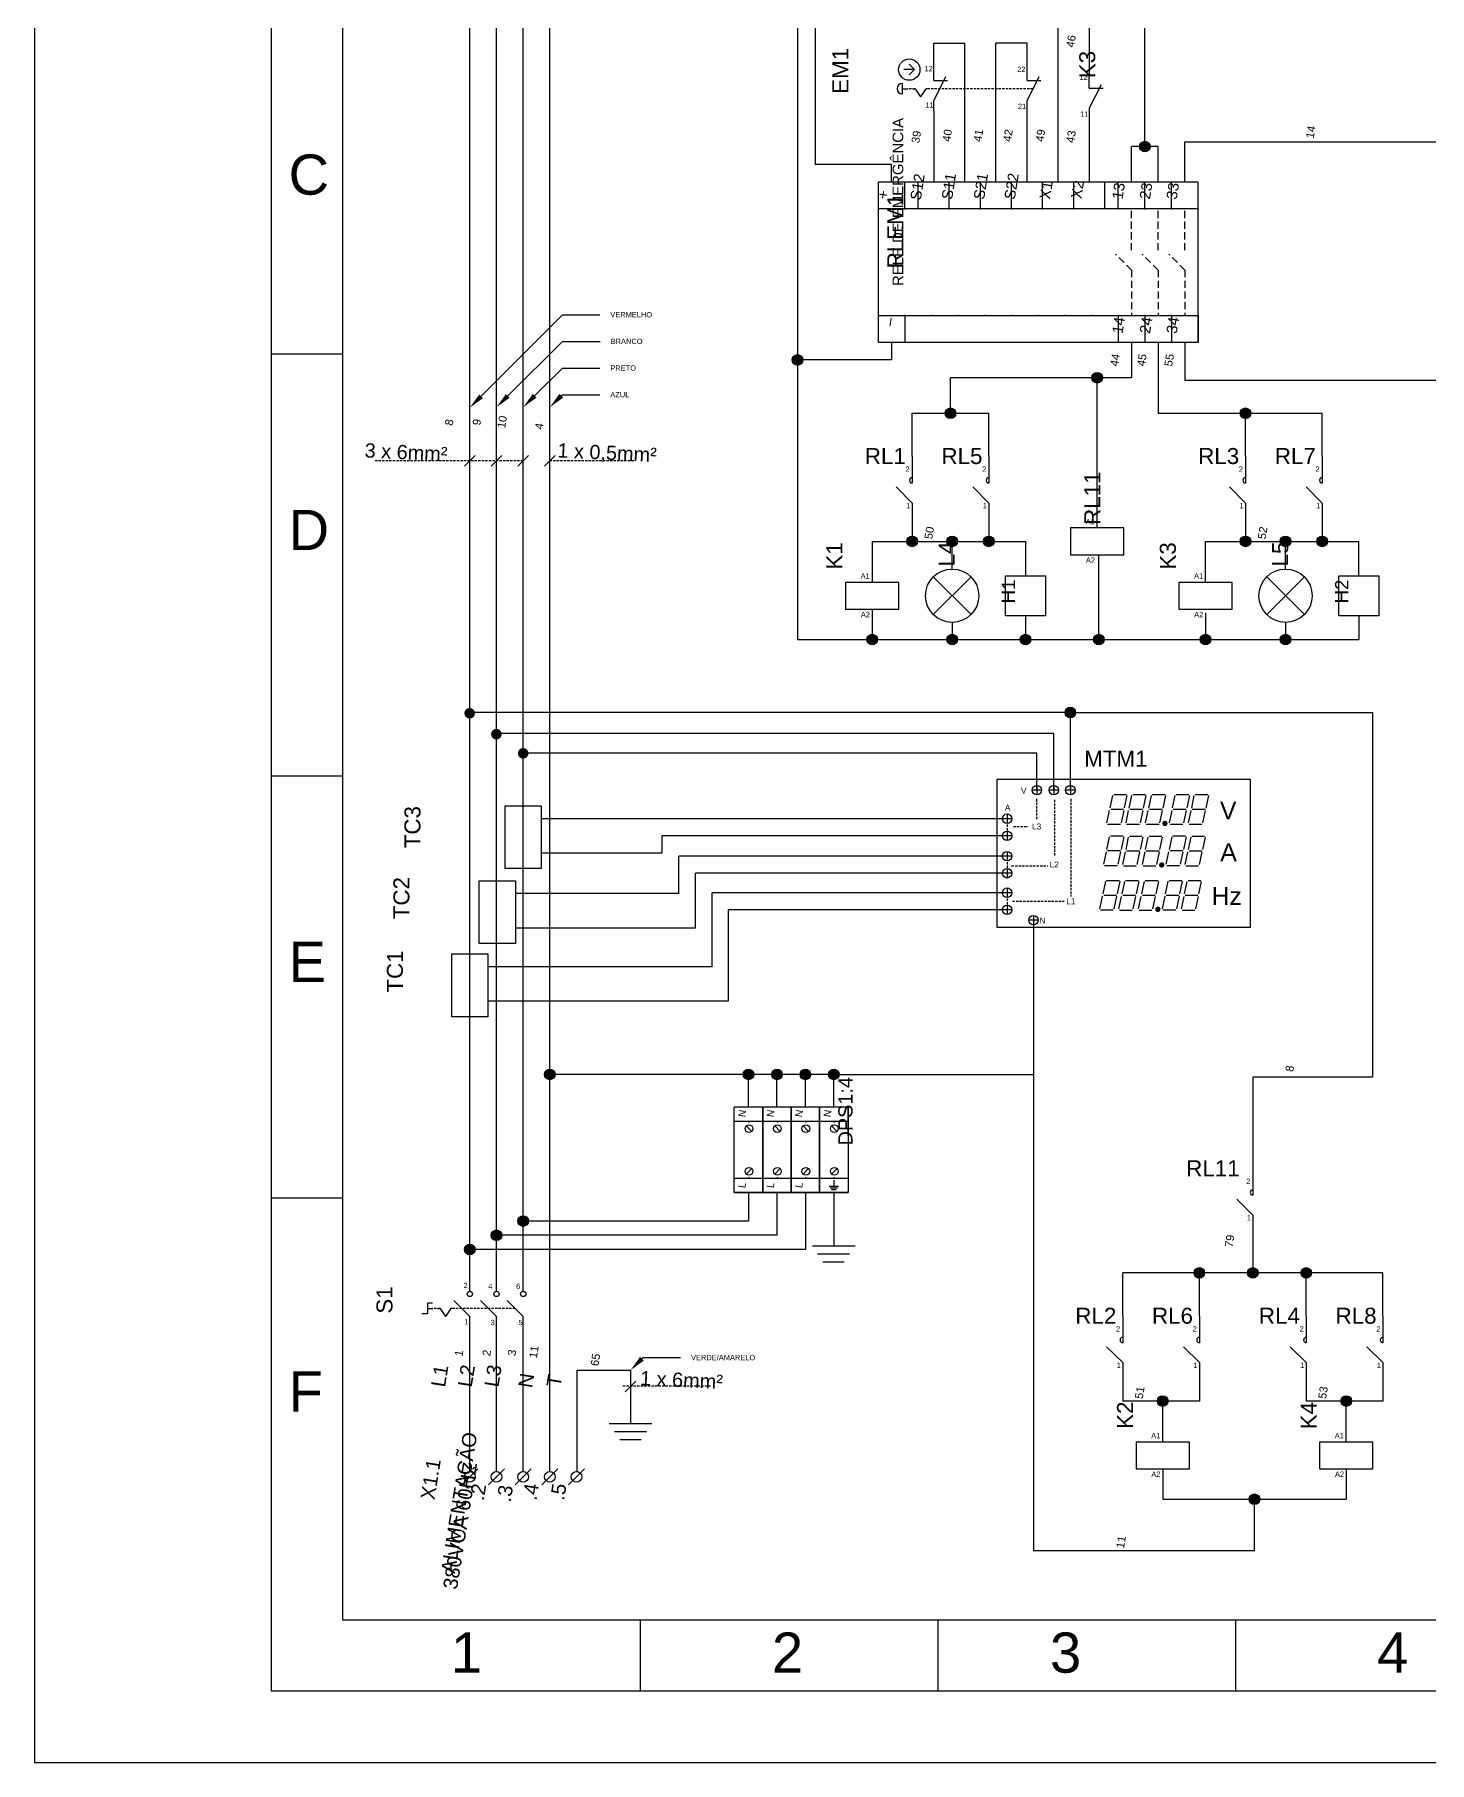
# Model space of a CAD drawing. Header units: millimetres. Extents: x 100 to 940, y 100 to 694.
# Drawn here: x 100 to 394.2, y 100 to 464.4 of the extents above; entities that cross this region are included whole.
import ezdxf
from ezdxf import colors
from ezdxf.entities.mleader import LeaderData, LeaderLine
from ezdxf.enums import TextEntityAlignment as Align
from ezdxf.math import Vec2, Vec3

# ---------------------------------------------------------------- set-up
doc = ezdxf.new("R2010")
doc.units = ezdxf.units.MM
doc.linetypes.add('DASHED', pattern=[0.75, 0.5, -0.25])
doc.styles.add('Notes', font='arial.ttf', dxfattribs={"height": 3})

msp = doc.modelspace()

# ---------------------------------------------------------------- hatches: boundary and pattern name
for points in [[(335.29, 440.81, 1), (333.04, 440.81, 1)], [(262.04, 395.81, 1), (259.79, 395.81, 1)], [(325.23, 392.06, 1), (322.98, 392.06, 1)], [(294.3, 384.56, 1), (292.05, 384.56, 1)], [(356.52, 384.56, 1), (354.27, 384.56, 1)], [(286.21, 357.54, 1), (283.96, 357.54, 1)], [(294.65, 357.54, 1), (292.4, 357.54, 1)], [(302.38, 357.54, 1), (300.13, 357.54, 1)], [(356.52, 357.54, 1), (354.27, 357.54, 1)], [(364.96, 357.54, 1), (362.71, 357.54, 1)], [(372.7, 357.54, 1), (370.45, 357.54, 1)], [(277.77, 336.83, 1), (275.52, 336.83, 1)], [(294.65, 336.83, 1), (292.4, 336.83, 1)], [(310.12, 336.83, 1), (307.87, 336.83, 1)], [(325.59, 336.83, 1), (323.34, 336.83, 1)], [(348.09, 336.83, 1), (345.84, 336.83, 1)], [(364.96, 336.83, 1), (362.71, 336.83, 1)], [(192.89, 321.28, 1), (190.64, 321.28, 1)], [(319.57, 321.44, 1), (317.32, 321.44, 1)], [(198.53, 316.88, 1), (196.28, 316.88, 1)], [(204.17, 312.83, 1), (201.92, 312.83, 1)], [(338.96, 298.05, 1), (337.84, 298.05, 1)], [(338.28, 289.29, 1), (337.16, 289.29, 1)], [(337.47, 279.93, 1), (336.34, 279.93, 1)], [(207.56, 245.11, 1), (209.81, 245.11, 1)], [(249.45, 245.11, 1), (251.7, 245.11, 1)], [(255.45, 245.11, 1), (257.7, 245.11, 1)], [(261.45, 245.11, 1), (263.7, 245.11, 1)], [(267.45, 245.11, 1), (269.7, 245.11, 1)], [(201.93, 214.18, 1), (204.18, 214.18, 1)], [(196.31, 211.18, 1), (198.56, 211.18, 1)], [(190.68, 208.18, 1), (192.93, 208.18, 1)], [(346.79, 203.25, 1), (344.54, 203.25, 1)], [(358.06, 203.25, 1), (355.81, 203.25, 1)], [(369.33, 203.25, 1), (367.08, 203.25, 1)], [(339.05, 176.22, 1), (336.8, 176.22, 1)], [(377.76, 176.22, 1), (375.51, 176.22, 1)], [(358.41, 155.51, 1), (356.16, 155.51, 1)]]:
    msp.add_hatch(color=256).paths.add_polyline_path(points)

# ---------------------------------------------------------------- linework, layer by layer
for p, q in [((191.81, 203.03), (191.81, 610.51)), ((197.43, 203.31), (197.43, 604.88)), ((203.06, 203.31), (203.06, 599.26)), ((208.68, 161.38), (208.68, 593.75)), ((264.66, 492.04), (264.66, 437.06)), ((260.91, 488.29), (260.91, 395.81)), ((315.89, 433.31), (315.89, 468.76)), ((322.45, 468.83), (322.45, 455.36)), ((289.64, 457.01), (289.64, 462.63)), ((289.64, 462.63), (296.2, 462.63)), ((296.2, 433.31), (296.2, 462.63)), ((302.76, 433.31), (302.76, 462.63)), ((309.33, 462.63), (302.76, 462.63)), ((309.33, 457.01), (309.33, 462.63)), ((289.64, 448.29), (289.64, 433.31)), ((309.33, 433.31), (309.33, 450.54)), ((322.45, 448.89), (322.45, 433.31)), ((342.61, 433.31), (342.61, 441.79)), ((336.98, 440.81), (331.36, 440.81)), ((331.36, 433.31), (331.36, 440.81)), ((336.98, 433.31), (336.98, 440.81)), ((280.73, 437.06), (264.66, 437.06)), ((280.73, 433.31), (280.73, 437.06)), ((280.73, 399.56), (280.73, 395.81)), ((331.36, 399.56), (331.36, 392.06)), ((336.98, 399.56), (336.98, 384.56)), ((342.61, 399.56), (342.61, 391.56)), ((165, 397), (150, 397)), ((280.73, 395.81), (260.91, 395.81)), ((260.91, 395.81), (260.91, 336.83)), ((293.17, 384.56), (293.17, 392.06)), ((331.36, 392.06), (293.17, 392.06)), ((324.11, 360.36), (324.11, 392.06)), ((342.61, 391.56), (477.72, 391.56)), ((285.09, 384.56), (301.26, 384.56)), ((285.09, 375.48), (285.09, 384.56)), ((301.26, 375.48), (301.26, 384.56)), ((336.98, 384.56), (371.57, 384.56)), ((355.4, 384.56), (371.57, 384.56)), ((355.4, 375.48), (355.4, 384.56)), ((371.12, 384.56), (371.57, 384.56)), ((371.57, 375.48), (371.57, 384.56)), ((192.93, 375.66), (190.68, 373.41)), ((198.56, 375.66), (196.31, 373.41)), ((204.18, 375.66), (201.93, 373.41)), ((209.81, 375.66), (207.56, 373.41)), ((285.09, 363.38), (285.09, 357.54)), ((301.26, 363.38), (301.26, 357.54)), ((355.4, 363.38), (355.4, 357.54)), ((371.57, 363.38), (371.57, 357.54)), ((276.65, 357.54), (276.65, 348.89)), ((276.65, 357.54), (308.99, 357.54)), ((293.52, 351.7), (293.52, 357.54)), ((308.99, 357.54), (308.99, 350.3)), ((346.96, 348.89), (346.96, 357.54)), ((346.96, 357.54), (379.3, 357.54)), ((363.84, 351.7), (363.84, 357.54)), ((379.3, 350.3), (379.3, 357.54)), ((276.65, 343.26), (276.65, 336.83)), ((293.52, 340.45), (293.52, 336.83)), ((308.99, 341.86), (308.99, 336.83)), ((346.96, 342.46), (346.96, 336.83)), ((363.84, 340.45), (363.84, 336.83)), ((379.3, 341.86), (379.3, 336.83)), ((260.91, 336.83), (379.3, 336.83)), ((318.45, 321.44), (191.81, 321.44)), ((318.45, 321.44), (191.81, 321.44)), ((318.45, 305.08), (318.45, 321.44)), ((314.96, 316.99), (197.43, 316.99)), ((314.96, 305.08), (314.96, 316.99)), ((311.39, 312.87), (203.06, 312.87)), ((311.39, 305.08), (311.39, 312.87)), ((165, 308), (150, 308)), ((312.39, 305.08), (310.39, 305.08)), ((311.39, 306.08), (311.39, 304.08)), ((315.96, 305.08), (313.96, 305.08)), ((314.96, 306.08), (314.96, 304.08)), ((319.45, 305.08), (317.45, 305.08)), ((318.45, 306.08), (318.45, 304.08)), ((305.1, 299.05), (206.86, 299.05)), ((306.1, 299.05), (304.1, 299.05)), ((305.1, 300.05), (305.1, 298.05)), ((305.1, 295.44), (232.39, 295.44)), ((232.39, 291.83), (232.39, 295.44)), ((306.1, 295.44), (304.1, 295.44)), ((305.1, 296.44), (305.1, 294.44)), ((206.86, 291.83), (232.39, 291.83)), ((305.1, 292.15), (305.1, 290.15)), ((305.1, 291.15), (235.89, 291.15)), ((235.89, 283.24), (235.89, 291.15)), ((306.1, 291.15), (304.1, 291.15)), ((305.1, 288.54), (305.1, 286.54)), ((305.1, 287.54), (239.39, 287.54)), ((239.39, 276.02), (239.39, 287.54)), ((306.1, 287.54), (304.1, 287.54)), ((305.1, 284.44), (305.1, 282.44)), ((235.89, 283.24), (201.4, 283.24)), ((305.1, 283.44), (242.89, 283.44)), ((242.89, 267.82), (242.89, 283.44)), ((306.1, 283.44), (304.1, 283.44)), ((305.1, 280.83), (305.1, 278.83)), ((305.1, 279.83), (246.39, 279.83)), ((246.39, 260.6), (246.39, 279.83)), ((306.1, 279.83), (304.1, 279.83)), ((311.67, 277.65), (309.67, 277.65)), ((310.67, 278.65), (310.67, 276.65)), ((310.67, 277.65), (310.67, 245.11)), ((201.4, 276.02), (239.39, 276.02)), ((242.89, 267.82), (195.61, 267.82)), ((195.61, 260.6), (246.39, 260.6)), ((268.57, 245.11), (208.68, 245.11)), ((268.57, 245.11), (310.67, 245.11)), ((268.57, 238.18), (268.57, 245.11)), ((247.57, 220.18), (247.57, 238.18)), ((253.57, 238.18), (247.57, 238.18)), ((253.57, 238.18), (253.57, 220.18)), ((253.57, 232.18), (253.57, 238.18)), ((253.57, 220.18), (253.57, 238.18)), ((259.57, 238.18), (253.57, 238.18)), ((259.57, 238.18), (259.57, 220.18)), ((259.57, 232.18), (259.57, 238.18)), ((259.57, 220.18), (259.57, 238.18)), ((265.57, 238.18), (259.57, 238.18)), ((265.57, 238.18), (265.57, 220.18)), ((265.57, 232.18), (265.57, 238.18)), ((265.57, 220.18), (265.57, 238.18)), ((271.57, 238.18), (265.57, 238.18)), ((271.57, 238.18), (271.57, 220.18)), ((271.57, 232.18), (271.57, 238.18)), ((253.57, 235.18), (247.57, 235.18)), ((251.25, 233.1), (250.1, 234.26)), ((259.57, 235.18), (253.57, 235.18)), ((257.25, 233.1), (256.1, 234.26)), ((265.57, 235.18), (259.57, 235.18)), ((263.25, 233.1), (262.1, 234.26)), ((271.57, 235.18), (265.57, 235.18)), ((269.25, 233.1), (268.1, 234.26)), ((253.57, 223.18), (247.57, 223.18)), ((251.25, 225.26), (250.1, 224.1)), ((259.57, 223.18), (253.57, 223.18)), ((257.25, 225.26), (256.1, 224.1)), ((265.57, 223.18), (259.57, 223.18)), ((263.25, 225.26), (262.1, 224.1)), ((271.57, 223.18), (265.57, 223.18)), ((269.25, 225.26), (268.1, 224.1)), ((268.58, 222.81), (268.58, 221.56)), ((165, 219), (150, 219)), ((247.57, 220.18), (253.57, 220.18)), ((253.57, 220.18), (247.57, 220.18)), ((250.57, 220.18), (250.57, 214.18)), ((253.57, 220.18), (259.57, 220.18)), ((259.57, 220.18), (253.57, 220.18)), ((256.57, 220.18), (256.57, 211.18)), ((259.57, 220.18), (265.57, 220.18)), ((265.57, 220.18), (259.57, 220.18)), ((262.57, 220.18), (262.57, 208.18)), ((265.57, 220.18), (271.57, 220.18)), ((271.57, 220.18), (265.57, 220.18)), ((267.58, 221.56), (269.58, 221.56)), ((267.81, 221.18), (269.31, 221.18)), ((268.07, 220.81), (269.07, 220.81)), ((268.57, 220.18), (268.57, 208.93)), ((250.57, 214.18), (203.06, 214.18)), ((262.57, 208.18), (191.81, 208.18)), ((256.57, 211.18), (197.43, 211.18)), ((264.07, 208.93), (273.07, 208.93)), ((265.14, 207.25), (271.89, 207.25)), ((266.28, 205.56), (270.78, 205.56)), ((329.49, 194.16), (329.49, 203.25)), ((345.66, 194.16), (345.66, 203.25)), ((368.2, 194.16), (368.2, 203.25)), ((384.37, 194.16), (384.37, 203.25)), ((191.81, 161.38), (191.81, 194.04)), ((197.43, 161.38), (197.43, 194.04)), ((203.06, 161.38), (203.06, 194.04)), ((214.46, 161.39), (214.46, 182.76)), ((214.46, 182.76), (225.71, 182.76)), ((225.71, 182.76), (225.71, 171.51)), ((226.84, 180.45), (224.59, 178.2)), ((329.49, 182.07), (329.49, 176.22)), ((345.66, 182.07), (345.66, 176.22)), ((368.2, 182.07), (368.2, 176.22)), ((384.37, 182.07), (384.37, 176.22)), ((345.66, 176.22), (329.49, 176.22)), ((337.93, 167.57), (337.93, 176.22)), ((384.37, 176.22), (368.2, 176.22)), ((376.64, 167.57), (376.64, 176.22)), ((221.21, 171.51), (230.21, 171.51)), ((222.28, 169.83), (229.03, 169.83)), ((223.42, 168.14), (227.92, 168.14)), ((337.93, 161.94), (337.93, 155.51)), ((376.64, 161.94), (376.64, 155.51)), ((227.78, 115), (227.78, 130)), ((290.56, 115), (290.56, 130)), ((353.33, 115), (353.33, 130))]:
    msp.add_line(p, q)
at = {"lineweight": 25}
for p, q in [((334.17, 440.81), (334.17, 466.21)), ((342.61, 441.79), (412.07, 441.79)), ((324.46, 336.83), (324.46, 354.73)), ((318.45, 321.44), (318.45, 321.44)), ((318.45, 321.44), (382.16, 321.44)), ((382.16, 321.44), (382.16, 244.55)), ((250.57, 238.18), (250.57, 245.11)), ((256.57, 238.18), (256.57, 245.11)), ((262.57, 238.18), (262.57, 245.11)), ((310.67, 245.11), (310.67, 144.69)), ((382.16, 244.55), (356.93, 244.55)), ((356.93, 244.55), (356.93, 225.26)), ((356.93, 213.17), (356.93, 203.25)), ((384.37, 203.25), (329.49, 203.25)), ((337.93, 155.51), (376.64, 155.51)), ((357.28, 144.69), (357.28, 155.51)), ((310.67, 144.69), (357.28, 144.69))]:
    msp.add_line(p, q, dxfattribs=at)
at = {"lineweight": 30}
for p, q in [((285.61, 457.04), (283.36, 457.04)), ((285.61, 457.04), (284.48, 458.17)), ((285.61, 457.04), (284.48, 455.92)), ((289.64, 454.76), (289.64, 457.01)), ((289.64, 454.76), (289.64, 457.01)), ((309.33, 454.76), (309.33, 457.01)), ((283.03, 451.89), (283.03, 454.14)), ((283.03, 453.02), (284.16, 453.02)), ((285.16, 453.02), (285.73, 453.02)), ((285.73, 453.02), (286.85, 451.33)), ((287.98, 453.02), (286.85, 451.33)), ((288.54, 453.02), (287.98, 453.02)), ((292.12, 455.5), (289.64, 450.54)), ((289.64, 454.76), (292.54, 454.76)), ((311.8, 455.5), (309.33, 450.54)), ((309.33, 454.76), (312.23, 454.76)), ((322.45, 453.11), (322.45, 455.36)), ((324.93, 453.85), (322.45, 448.89)), ((322.45, 453.11), (325.36, 453.11)), ((289.64, 448.29), (289.64, 450.54)), ((309.33, 448.29), (309.33, 450.54)), ((283.54, 433.31), (277.92, 433.31)), ((283.54, 427.69), (283.54, 433.31)), ((286.36, 427.69), (286.36, 433.31)), ((292.92, 427.69), (292.92, 433.31)), ((299.48, 427.69), (299.48, 433.31)), ((306.04, 427.69), (306.04, 433.31)), ((312.61, 427.69), (312.61, 433.31)), ((319.17, 427.69), (319.17, 433.31)), ((325.73, 427.69), (325.73, 433.31)), ((328.54, 427.69), (328.54, 433.31)), ((334.17, 427.69), (334.17, 433.31)), ((339.79, 427.69), (339.79, 433.31)), ((345.42, 427.69), (345.42, 433.31)), ((345.42, 427.69), (277.92, 427.69)), ((286.36, 427.69), (286.36, 427.69)), ((325.73, 427.69), (325.73, 427.69)), ((277.92, 405.19), (345.42, 405.19)), ((283.54, 405.19), (283.54, 399.56)), ((328.54, 405.19), (328.54, 399.56)), ((334.17, 405.19), (334.17, 399.56)), ((339.79, 405.19), (339.79, 399.56)), ((345.42, 405.19), (345.42, 399.56)), ((277.92, 399.56), (283.54, 399.56)), ((285.09, 375.48), (285.09, 369.85)), ((301.26, 375.48), (301.26, 369.85)), ((355.4, 375.48), (355.4, 369.85)), ((371.57, 375.48), (371.57, 369.85)), ((285.09, 365.63), (281.71, 369.01)), ((301.26, 365.63), (297.88, 369.01)), ((355.4, 365.63), (352.02, 369.01)), ((371.57, 365.63), (368.2, 369.01)), ((285.09, 365.63), (285.09, 363.38)), ((301.26, 365.63), (301.26, 363.38)), ((355.4, 365.63), (355.4, 363.38)), ((371.57, 365.63), (371.57, 363.38)), ((297.5, 350.05), (289.55, 342.1)), ((289.55, 350.05), (297.5, 342.1)), ((367.81, 350.05), (359.86, 342.1)), ((359.86, 350.05), (367.81, 342.1)), ((326.86, 301.32), (327.42, 303.96)), ((327.59, 304.16), (330.28, 304.16)), ((329.89, 301.32), (330.45, 303.96)), ((330.87, 301.3), (331.43, 303.93)), ((331.6, 304.13), (334.29, 304.13)), ((333.9, 301.3), (334.46, 303.93)), ((335.01, 301.3), (335.57, 303.93)), ((335.74, 304.13), (338.43, 304.13)), ((338.04, 301.3), (338.6, 303.93)), ((340.03, 301.32), (340.59, 303.96)), ((340.76, 304.16), (343.45, 304.16)), ((343.06, 301.32), (343.62, 303.96)), ((344.04, 301.3), (344.6, 303.93)), ((344.77, 304.13), (347.46, 304.13)), ((347.07, 301.3), (347.63, 303.93)), ((326.18, 298.18), (326.74, 300.81)), ((326.99, 301.06), (329.68, 301.06)), ((329.21, 298.18), (329.77, 300.81)), ((330.19, 298.15), (330.75, 300.79)), ((331, 301.03), (333.69, 301.03)), ((333.22, 298.15), (333.78, 300.79)), ((334.33, 298.15), (334.89, 300.79)), ((335.14, 301.03), (337.83, 301.03)), ((337.36, 298.15), (337.92, 300.79)), ((339.35, 298.18), (339.91, 300.81)), ((340.16, 301.06), (342.85, 301.06)), ((342.38, 298.18), (342.94, 300.81)), ((343.37, 298.15), (343.92, 300.79)), ((344.17, 301.03), (346.86, 301.03)), ((346.39, 298.15), (346.95, 300.79)), ((326.18, 292.57), (326.74, 295.2)), ((326.31, 297.92), (329, 297.92)), ((326.91, 295.4), (329.6, 295.4)), ((329.21, 292.57), (329.77, 295.2)), ((330.32, 297.89), (333.01, 297.89)), ((330.92, 295.38), (333.61, 295.38)), ((334.46, 297.89), (337.15, 297.89)), ((335.06, 295.38), (337.75, 295.38)), ((339.35, 292.57), (339.91, 295.2)), ((339.48, 297.92), (342.17, 297.92)), ((340.08, 295.4), (342.77, 295.4)), ((342.38, 292.57), (342.94, 295.2)), ((343.49, 297.89), (346.18, 297.89)), ((344.09, 295.38), (346.78, 295.38)), ((325.5, 289.43), (326.06, 292.06)), ((326.31, 292.31), (329, 292.31)), ((328.53, 289.43), (329.09, 292.06)), ((329.51, 289.4), (330.07, 292.03)), ((330.19, 292.55), (330.75, 295.18)), ((330.32, 292.28), (333.01, 292.28)), ((332.54, 289.4), (333.1, 292.03)), ((333.22, 292.55), (333.78, 295.18)), ((333.65, 289.4), (334.21, 292.03)), ((334.33, 292.55), (334.89, 295.18)), ((334.46, 292.28), (337.15, 292.28)), ((336.68, 289.4), (337.24, 292.03)), ((337.36, 292.55), (337.92, 295.18)), ((338.67, 289.43), (339.23, 292.06)), ((339.48, 292.31), (342.17, 292.31)), ((341.7, 289.43), (342.26, 292.06)), ((342.69, 289.4), (343.24, 292.03)), ((343.36, 292.55), (343.92, 295.18)), ((343.49, 292.28), (346.18, 292.28)), ((345.71, 289.4), (346.27, 292.03)), ((346.39, 292.55), (346.95, 295.18)), ((325.63, 289.16), (328.32, 289.16)), ((329.64, 289.14), (332.33, 289.14)), ((333.78, 289.14), (336.47, 289.14)), ((338.8, 289.16), (341.49, 289.16)), ((342.81, 289.14), (345.5, 289.14)), ((325.37, 283.21), (325.92, 285.84)), ((326.09, 286.04), (328.79, 286.04)), ((328.39, 283.21), (328.95, 285.84)), ((329.38, 283.19), (329.94, 285.82)), ((330.11, 286.02), (332.8, 286.02)), ((332.41, 283.19), (332.97, 285.82)), ((333.52, 283.19), (334.08, 285.82)), ((334.25, 286.02), (336.94, 286.02)), ((336.54, 283.19), (337.1, 285.82)), ((338.54, 283.21), (339.1, 285.84)), ((339.27, 286.04), (341.96, 286.04)), ((341.57, 283.21), (342.13, 285.84)), ((342.55, 283.19), (343.11, 285.82)), ((343.28, 286.02), (345.97, 286.02)), ((345.58, 283.19), (346.14, 285.82)), ((324.69, 280.07), (325.25, 282.7)), ((325.49, 282.95), (328.18, 282.95)), ((327.72, 280.07), (328.27, 282.7)), ((328.7, 280.04), (329.26, 282.67)), ((329.51, 282.92), (332.2, 282.92)), ((331.73, 280.04), (332.29, 282.67)), ((332.84, 280.04), (333.4, 282.67)), ((333.64, 282.92), (336.34, 282.92)), ((335.87, 280.04), (336.43, 282.67)), ((337.86, 280.07), (338.42, 282.7)), ((338.67, 282.95), (341.36, 282.95)), ((340.89, 280.07), (341.45, 282.7)), ((341.87, 280.04), (342.43, 282.67)), ((342.68, 282.92), (345.37, 282.92)), ((344.9, 280.04), (345.46, 282.67)), ((324.82, 279.8), (327.51, 279.8)), ((328.83, 279.78), (331.52, 279.78)), ((332.97, 279.78), (335.66, 279.78)), ((337.99, 279.8), (340.68, 279.8)), ((342, 279.78), (344.69, 279.78)), ((356.93, 225.26), (356.93, 219.64)), ((356.93, 215.42), (353.56, 218.79)), ((356.93, 215.42), (356.93, 213.17)), ((191.81, 199.38), (191.81, 203.03)), ((197.43, 199.38), (197.43, 203.31)), ((203.06, 199.38), (203.06, 203.31)), ((183.96, 196.85), (182.84, 196.85)), ((182.84, 196.85), (182.84, 194.6)), ((191.81, 194.04), (188.43, 197.42)), ((197.43, 194.04), (194.06, 197.42)), ((203.06, 194.04), (199.68, 197.42)), ((182.84, 194.6), (181.71, 194.6)), ((182.84, 195.73), (183.96, 195.73)), ((184.97, 195.73), (185.53, 195.73)), ((185.53, 195.73), (186.65, 194.04)), ((187.78, 195.73), (186.65, 194.04)), ((188.34, 195.73), (187.78, 195.73)), ((191.81, 191.79), (191.81, 194.04)), ((197.43, 191.79), (197.43, 194.04)), ((203.06, 191.79), (203.06, 194.04)), ((329.49, 194.16), (329.49, 188.53)), ((345.66, 194.16), (345.66, 188.53)), ((368.2, 194.16), (368.2, 188.53)), ((384.37, 194.16), (384.37, 188.53)), ((329.49, 184.32), (326.11, 187.69)), ((345.66, 184.32), (342.29, 187.69)), ((368.2, 184.32), (364.83, 187.69)), ((384.37, 184.32), (381, 187.69)), ((329.49, 184.32), (329.49, 182.07)), ((345.66, 184.32), (345.66, 182.07)), ((368.2, 184.32), (368.2, 182.07)), ((384.37, 184.32), (384.37, 182.07)), ((190.12, 158.56), (193.49, 161.94)), ((195.74, 158.56), (199.12, 161.94)), ((201.37, 158.56), (204.74, 161.94)), ((206.99, 158.56), (210.37, 161.94)), ((212.62, 158.56), (215.99, 161.94))]:
    msp.add_line(p, q, dxfattribs=at)
at = {"linetype": 'DASHED', "lineweight": 30}
for p, q in [((285.73, 453.02), (284.16, 453.02)), ((310.57, 453.02), (288.54, 453.02)), ((185.53, 195.73), (183.96, 195.73)), ((201.37, 195.73), (187.78, 195.73))]:
    msp.add_line(p, q, dxfattribs=at)
at = {"linetype": 'DASHED', "lineweight": 30, "ltscale": 3}
for p, q in [((331.36, 418.97), (331.36, 427.69)), ((336.98, 418.97), (336.98, 427.69)), ((342.61, 418.97), (342.61, 427.69)), ((331.36, 414.75), (327.98, 418.13)), ((336.98, 414.75), (333.61, 418.13)), ((342.61, 414.75), (339.23, 418.13)), ((331.36, 414.75), (331.36, 405.19)), ((336.98, 414.75), (336.98, 405.19)), ((342.61, 414.75), (342.61, 405.19))]:
    msp.add_line(p, q, dxfattribs=at)
at = {"linetype": 'DASHED'}
for p, q in [((203.06, 374.54), (171.55, 374.54)), ((226.36, 374.54), (208.68, 374.54)), ((311.32, 303.21), (311.32, 298.95)), ((315.13, 303.03), (315.13, 290.98)), ((318.57, 303.21), (318.55, 282.65)), ((305.1, 300.07), (305.1, 295.82)), ((306.43, 297.41), (309.51, 297.41)), ((305.1, 292.16), (305.1, 287.91)), ((306.06, 289.08), (313.7, 289.08)), ((305.1, 284.45), (305.1, 280.2)), ((306.25, 281.65), (317.14, 281.65)), ((242.59, 179.33), (224.02, 179.33))]:
    msp.add_line(p, q, dxfattribs=at)
for points in [[(100, 100), (940, 100), (940, 693.94), (100, 693.94)], [(150, 679), (925, 679), (925, 115), (150, 115)], [(165, 664), (730, 664), (730, 130), (165, 130)], [(356.37, 307.4), (356.37, 276.08), (303.02, 276.08), (303.02, 307.4)], [(199.25, 301.78), (206.86, 301.78), (206.86, 288.51), (199.25, 288.51)], [(193.78, 285.97), (201.4, 285.97), (201.4, 272.7), (193.78, 272.7)], [(188, 270.55), (195.61, 270.55), (195.61, 257.28), (188, 257.28)]]:
    msp.add_lwpolyline(points, close=True)
at = {"lineweight": 30}
for points in [[(277.92, 399.56), (345.42, 399.56), (345.42, 433.31), (277.92, 433.31)], [(318.48, 354.73), (329.73, 354.73), (329.73, 360.36), (318.48, 360.36)], [(304.77, 350.3), (313.21, 350.3), (313.21, 341.86), (304.77, 341.86)], [(375.09, 350.3), (383.52, 350.3), (383.52, 341.86), (375.09, 341.86)], [(271.02, 343.26), (282.27, 343.26), (282.27, 348.89), (271.02, 348.89)], [(341.34, 343.26), (352.59, 343.26), (352.59, 348.89), (341.34, 348.89)], [(332.3, 161.94), (343.55, 161.94), (343.55, 167.57), (332.3, 167.57)], [(371.01, 161.94), (382.26, 161.94), (382.26, 167.57), (371.01, 167.57)]]:
    msp.add_lwpolyline(points, close=True, dxfattribs=at)
for centre, radius in [((284.48, 457.04), 2.25), ((293.52, 346.08), 5.62), ((363.84, 346.08), 5.62), ((191.81, 198.82), 0.562), ((197.43, 198.82), 0.562), ((203.06, 198.82), 0.562), ((191.81, 160.25), 1.12), ((197.43, 160.25), 1.12), ((203.06, 160.25), 1.12), ((208.68, 160.25), 1.12), ((214.31, 160.25), 1.12)]:
    msp.add_circle(centre, radius, dxfattribs=at)
for centre, radius in [((334.17, 440.81), 1.12), ((260.91, 395.81), 1.12), ((324.11, 392.06), 1.12), ((293.17, 384.56), 1.12), ((355.4, 384.56), 1.12), ((285.09, 357.54), 1.12), ((293.52, 357.54), 1.12), ((301.26, 357.54), 1.12), ((355.4, 357.54), 1.12), ((363.84, 357.54), 1.12), ((371.57, 357.54), 1.12), ((276.65, 336.83), 1.12), ((293.52, 336.83), 1.12), ((308.99, 336.83), 1.12), ((324.46, 336.83), 1.12), ((346.96, 336.83), 1.12), ((363.84, 336.83), 1.12), ((318.45, 321.44), 1.12), ((311.39, 305.08), 1), ((314.96, 305.08), 1), ((318.45, 305.08), 1), ((305.1, 299.05), 1), ((305.1, 295.44), 1), ((305.1, 291.15), 1), ((305.1, 287.54), 1), ((305.1, 283.44), 1), ((305.1, 279.83), 1), ((310.67, 277.65), 1), ((208.68, 245.11), 1.12), ((250.57, 245.11), 1.12), ((256.57, 245.11), 1.12), ((262.57, 245.11), 1.12), ((268.57, 245.11), 1.12), ((250.67, 233.68), 0.817), ((256.67, 233.68), 0.817), ((262.67, 233.68), 0.817), ((268.67, 233.68), 0.817), ((250.67, 224.68), 0.817), ((256.67, 224.68), 0.817), ((262.67, 224.68), 0.817), ((268.67, 224.68), 0.817), ((203.06, 214.18), 1.12), ((197.43, 211.18), 1.12), ((191.81, 208.18), 1.12), ((345.66, 203.25), 1.12), ((356.93, 203.25), 1.12), ((368.2, 203.25), 1.12), ((337.93, 176.22), 1.12), ((376.64, 176.22), 1.12), ((357.28, 155.51), 1.12)]:
    msp.add_circle(centre, radius)
for centre, radius in [((283.03, 453.02), 1.12), ((285.09, 370.42), 0.562), ((301.26, 370.42), 0.562), ((355.4, 370.42), 0.562), ((371.57, 370.42), 0.562), ((356.93, 220.2), 0.562), ((329.49, 189.1), 0.562), ((345.66, 189.1), 0.562), ((368.2, 189.1), 0.562), ((384.37, 189.1), 0.562)]:
    msp.add_arc(centre, radius, 90, 270, dxfattribs=at)
for p in [(283.54, 427.69), (292.92, 427.69), (299.48, 427.69), (306.04, 427.69), (312.61, 427.69), (319.17, 427.69), (328.54, 427.69), (334.17, 427.69), (339.79, 427.69), (345.42, 427.69), (283.54, 405.19), (289.17, 405.19), (294.79, 405.19), (300.42, 405.19), (306.04, 405.19), (311.67, 405.19), (317.29, 405.19), (322.92, 405.19), (328.54, 405.19), (334.17, 405.19), (339.79, 405.19), (345.42, 405.19), (197.43, 160.25), (203.06, 160.25)]:
    msp.add_point(p, dxfattribs=at)
for p in [(250.67, 235.08), (256.67, 235.08), (262.67, 235.08), (268.67, 235.08), (250.67, 223.28), (256.67, 223.28), (262.67, 223.28), (268.67, 223.28)]:
    msp.add_point(p)

# ---------------------------------------------------------------- texts
at = {"style": 'Notes'}
for s, height, p in [('46', 1.688, (319.43, 462.89)), ('14', 1.688, (369.98, 443.74)), ('39', 1.688, (286.78, 442.71)), ('40', 1.688, (293.32, 443.01)), ('41', 1.688, (299.87, 443.01)), ('42', 1.688, (306.12, 443.01)), ('49', 1.688, (312.97, 443.01)), ('43', 1.688, (319.43, 442.77)), ('44', 1.688, (328.7, 395.66)), ('45', 1.688, (334.37, 395.66)), ('55', 1.688, (340.12, 395.66)), ('8', 1.69, (188.27, 382.5)), ('9', 1.69, (194.1, 382.56)), ('10', 1.688, (199.44, 382.6)), ('4', 1.69, (207.25, 381.71)), ('50', 1.688, (289.52, 359.2)), ('52', 1.688, (359.83, 359.2)), ('8', 1.69, (365.54, 246.21)), ('N', 1.5, (249.97, 236.77)), ('N', 1.5, (255.97, 236.77)), ('N', 1.5, (261.97, 236.77)), ('N', 1.5, (267.97, 236.77)), ('L', 1.5, (249.97, 221.64)), ('L', 1.5, (255.97, 221.64)), ('L', 1.5, (261.97, 221.64)), ('79', 1.688, (352.87, 209.86)), ('1', 1.69, (190.35, 186.19)), ('2', 1.69, (196.19, 186.25)), ('3', 1.69, (201.53, 186.29)), ('11', 1.688, (206.14, 186.45)), ('65', 1.688, (219.1, 184.8)), ('51', 1.688, (333.92, 177.88)), ('53', 1.688, (372.57, 177.88)), ('ALIMENTAÇÃO', 3, (191.02, 154.56)), ('X1.1', 3, (185.02, 159.51)), ('380VCA 60HZ', 3, (191.22, 149.69)), ('.2', 3, (195.01, 156.8)), ('.3', 3, (200.66, 156.5)), ('.4', 3, (206.11, 156.85)), ('.5', 3, (211.94, 156.85)), ('11', 1.688, (329.97, 146.35))]:
    msp.add_text(s, height=height, rotation=80.899, dxfattribs=at).set_placement(p, align=Align.CENTER)
at = {"lineweight": 30, "style": 'Notes'}
for s, height, p in [('EM1', 3.375, (271.63, 451.93)), ('K3', 3.375, (323.7, 455.23)), ('RELE DE EMERGÊNCIA', 2.25, (283.22, 411.4)), ('RLEM1', 3.375, (283.22, 415.12)), ('L4', 3.375, (294.08, 352.25)), ('L5', 3.375, (364.39, 352.25)), ('H1', 2.812, (306.79, 344.46)), ('H2', 2.812, (377.1, 344.46)), ('S1', 3.375, (175.48, 194.65))]:
    msp.add_text(s, height=height, rotation=90, dxfattribs=at).set_placement(p)
for s, height, p in [('12', 1.125, (287.71, 456.68)), ('22', 1.125, (307.23, 456.52)), ('12', 1.125, (320.36, 454.87)), ('11', 1.125, (287.85, 449.01)), ('21', 1.125, (307.39, 448.73)), ('11', 1.125, (320.51, 447.09)), ('RL1', 3.375, (275.1, 373.85)), ('RL5', 3.375, (291.27, 373.85)), ('RL3', 3.375, (345.41, 373.85)), ('RL7', 3.375, (361.58, 373.85)), ('2', 1.12, (283.68, 372.21)), ('2', 1.12, (299.85, 372.21)), ('2', 1.12, (353.99, 372.21)), ('2', 1.12, (370.16, 372.21)), ('1', 1.12, (283.83, 364.54)), ('1', 1.12, (300, 364.54)), ('1', 1.12, (354.14, 364.54)), ('1', 1.12, (370.31, 364.54)), ('A1', 1.125, (321.68, 361.15)), ('A2', 1.125, (321.73, 353.02)), ('A1', 1.125, (274.22, 349.68)), ('A1', 1.125, (344.54, 349.68)), ('A2', 1.125, (274.27, 341.55)), ('A2', 1.125, (344.58, 341.55)), ('V', 1.25, (308.04, 304.32)), ('V', 3.75, (350, 298.91)), ('A', 1.25, (304.64, 300.75)), ('L3', 1.25, (310.37, 296.78)), ('A', 3.75, (350.07, 290.09)), ('L2', 1.25, (314.08, 288.76)), ('Hz', 3.75, (348.23, 280.87)), ('L1', 1.25, (317.57, 281.02)), ('N', 1.25, (311.96, 276.95)), ('RL11', 3.375, (342.89, 223.63)), ('2', 1.12, (355.52, 221.99)), ('1', 1.12, (355.67, 214.32)), ('2', 1.12, (190.47, 200.05)), ('4', 1.12, (195.69, 199.88)), ('6', 1.12, (201.56, 199.88)), ('1', 1.12, (190.62, 192.38)), ('3', 1.12, (196.18, 192.23)), ('5', 1.12, (202.05, 192.23)), ('RL2', 3.375, (319.5, 192.53)), ('RL6', 3.375, (335.67, 192.53)), ('RL4', 3.375, (358.21, 192.53)), ('RL8', 3.375, (374.39, 192.53)), ('2', 1.12, (328.08, 190.89)), ('2', 1.12, (344.25, 190.89)), ('2', 1.12, (366.8, 190.89)), ('2', 1.12, (382.97, 190.89)), ('1', 1.12, (328.23, 183.22)), ('1', 1.12, (344.4, 183.22)), ('1', 1.12, (366.94, 183.22)), ('1', 1.12, (383.11, 183.22)), ('A1', 1.125, (335.5, 168.36)), ('A1', 1.125, (374.21, 168.36)), ('A2', 1.125, (335.54, 160.23)), ('A2', 1.125, (374.26, 160.23))]:
    msp.add_text(s, height=height, dxfattribs=at).set_placement(p)
at = {"style": 'Notes'}
for s, height, p in [('C', 8.48, (153.57, 430.66)), ('D', 8.48, (153.57, 355.71)), ('MTM1', 3.375, (321.37, 310.01)), ('E', 8.48, (153.57, 264.61)), ('F', 8.48, (153.57, 174.01)), ('1', 8.48, (187.8, 118.93)), ('2', 8.48, (255.51, 118.93)), ('3', 8.48, (314.16, 118.93)), ('4', 8.48, (383.17, 118.93))]:
    msp.add_text(s, height=height, dxfattribs=at).set_placement(p)
at = {"lineweight": 30, "style": 'Notes'}
for s, p in [('S12', (287.33, 432.13)), ('S11', (293.94, 432.27)), ('S21', (300.69, 432.27)), ('S22', (307.16, 432.27)), ('+', (280.03, 430.48)), ('X1', (314.46, 431.44)), ('X2', (321.07, 431.58)), ('13', (329.72, 431.28)), ('23', (335.5, 431.28)), ('33', (341.15, 431.28)), ('_', (280, 403.88)), ('14', (329.72, 402.95)), ('24', (335.51, 402.95)), ('34', (341.15, 402.95))]:
    msp.add_text(s, height=2.25, rotation=80.899, dxfattribs=at).set_placement(p, align=Align.CENTER)
at = {"style": 'Notes'}
for s, height, rotation, p in [('3 x 6mm²', 3, 357.2768, (169.56, 375.26)), ('1 x 0,5mm²', 3, 357.2768, (210.22, 375.26)), ('RL11', 3.375, 90, (324.76, 361.01)), ('K1', 3.375, 90, (270.39, 351.58)), ('K3', 3.375, 90, (340.7, 351.58)), ('TC3', 3.375, 90, (181.38, 292.81)), ('TC2', 3.375, 90, (179.05, 277.84)), ('TC1', 3.375, 90, (177.69, 262.36)), ('DPS1:4', 3, 90, (272.51, 230.13)), ('L1', 3, 80.899, (186.56, 179.01)), ('L2', 3, 80.899, (192.18, 179.01)), ('L3', 3, 80.899, (197.81, 179.01)), ('1 x 6mm²', 3, 357.2768, (227.65, 179.59)), ('N', 3, 80.899, (204.93, 178.84)), ('T', 3, 80.899, (210.89, 179.01)), ('K2', 3.375, 90, (331.67, 170.36)), ('K4', 3.375, 90, (370.38, 170.26))]:
    msp.add_text(s, height=height, rotation=rotation, dxfattribs=at).set_placement(p)

# ---------------------------------------------------------------- leaders
ml = msp.add_multileader_mtext('Standard')
ml.set_content('VERMELHO', color=256, style='Notes')
ml.set_leader_properties()
ml.build(insert=Vec2(0, 0))
ml.multileader.update_dxf_attribs({"dogleg_length": 7, "arrow_head_size": 3.38})
ctx = ml.context
ctx.base_point, ctx.char_height, ctx.arrow_head_size, ctx.landing_gap_size, ctx.plane_origin = Vec3(219.18, 405.34), 1.125, 3.38, 2.25, Vec3(191.81, 385.84)
notes = []
notes.append((ctx, [(0, (1, 1, 0), (211.31, 405.34), (1, 0), 7.88, [(0, [(191.81, 385.76)], 0, [])])]))
ctx.mtext.insert, ctx.mtext.flow_direction = Vec3(221.43, 405.91), 5
ml = msp.add_multileader_mtext('Standard')
ml.set_content('BRANCO', color=256, style='Notes')
ml.set_leader_properties()
ml.build(insert=Vec2(0, 0))
ml.multileader.update_dxf_attribs({"dogleg_length": 7, "arrow_head_size": 3.38})
ctx = ml.context
ctx.base_point, ctx.char_height, ctx.arrow_head_size, ctx.landing_gap_size, ctx.plane_origin = Vec3(219.26, 399.72), 1.125, 3.38, 2.25, Vec3(197.43, 385.84)
notes.append((ctx, [(0, (1, 1, 0), (211.31, 399.72), (1, 0), 7.95, [(0, [(197.43, 385.84)], 0, [])])]))
ctx.mtext.insert, ctx.mtext.flow_direction = Vec3(221.51, 400.29), 5
ml = msp.add_multileader_mtext('Standard')
ml.set_content('PRETO', color=256, style='Notes')
ml.set_leader_properties()
ml.build(insert=Vec2(0, 0))
ml.multileader.update_dxf_attribs({"dogleg_length": 7, "arrow_head_size": 3.38})
ctx = ml.context
ctx.base_point, ctx.char_height, ctx.arrow_head_size, ctx.landing_gap_size, ctx.plane_origin = Vec3(219.18, 394.09), 1.125, 3.38, 2.25, Vec3(203.06, 385.84)
notes.append((ctx, [(0, (1, 1, 0), (211.31, 394.09), (1, 0), 7.88, [(0, [(203.06, 385.84)], 0, [])])]))
ctx.mtext.insert, ctx.mtext.flow_direction = Vec3(221.43, 394.66), 5
ml = msp.add_multileader_mtext('Standard')
ml.set_content('AZUL', color=256, style='Notes')
ml.set_leader_properties()
ml.build(insert=Vec2(0, 0))
ml.multileader.update_dxf_attribs({"dogleg_length": 7, "arrow_head_size": 3.38})
ctx = ml.context
ctx.base_point, ctx.char_height, ctx.arrow_head_size, ctx.landing_gap_size, ctx.plane_origin = Vec3(219.18, 388.47), 1.125, 3.38, 2.25, Vec3(208.68, 385.84)
notes.append((ctx, [(0, (1, 1, 0), (211.31, 388.47), (1, 0), 7.88, [(0, [(208.68, 385.84)], 0, [])])]))
ctx.mtext.insert, ctx.mtext.flow_direction = Vec3(221.43, 389.04), 5
ml = msp.add_multileader_mtext('Standard')
ml.set_content('VERDE/AMARELO', color=256, style='Notes')
ml.set_leader_properties()
ml.build(insert=Vec2(0, 0))
ml.multileader.update_dxf_attribs({"dogleg_length": 7, "arrow_head_size": 3.38})
ctx = ml.context
ctx.base_point, ctx.char_height, ctx.arrow_head_size, ctx.landing_gap_size, ctx.plane_origin = Vec3(236.21, 185.39), 1.125, 3.38, 2.25, Vec3(225.71, 182.76)
notes.append((ctx, [(0, (1, 1, 0), (228.34, 185.39), (1, 0), 7.88, [(0, [(225.71, 182.76)], 0, [])])]))
ctx.mtext.insert, ctx.mtext.flow_direction = Vec3(238.46, 185.96), 5
for ctx, leaders in notes:
    for number, flags, end, landing, length, lines in leaders:
        leader = LeaderData()
        leader.index, (leader.has_last_leader_line, leader.has_dogleg_vector, leader.attachment_direction) = number, flags
        leader.last_leader_point, leader.dogleg_vector, leader.dogleg_length = Vec3(end), Vec3(landing), length
        for number, points, colour, breaks in lines:
            line = LeaderLine()
            line.index, line.vertices, line.color, line.breaks = number, Vec3.list(points), colors.encode_raw_color(colour), breaks
            leader.lines.append(line)
        ctx.leaders.append(leader)

doc.saveas('drawing.dxf')
